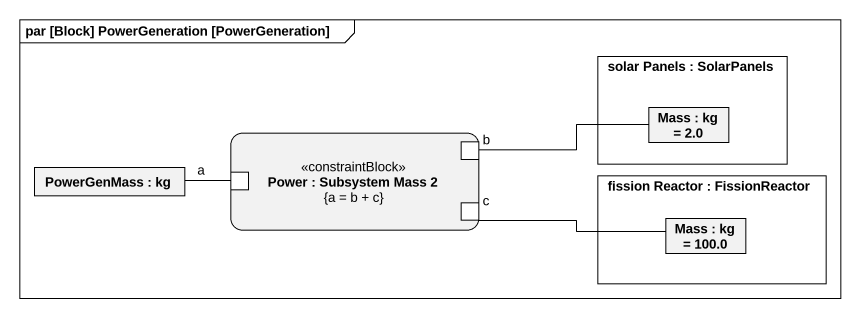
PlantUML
@startuml
mainframe par [Block] PowerGeneration [PowerGeneration]
rectangle "solar Panels : SolarPanels" as solar_Panels {
  rectangle "Mass : kg = 2.0" as Mass
}
rectangle "PowerGenMass : kg" as PowerGenMass
rectangle "Power : Subsystem Mass 2\n{a = b + c}" as Power <<constraintBlock>> {
  port b
  port a
  port c
}
rectangle "fission Reactor : FissionReactor" as fission_Reactor {
  rectangle "Mass : kg = 100.0" as Mass_2
}
PowerGenMass -right- a
b -right- Mass
c -right- Mass_2
@enduml
